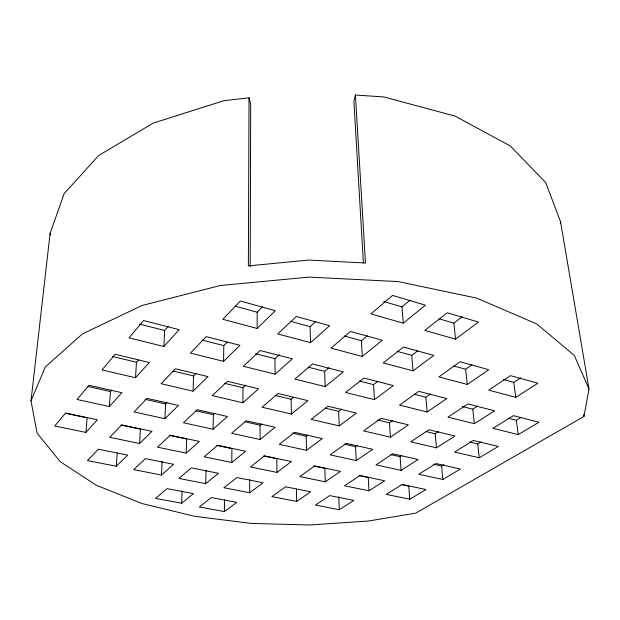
<?xml version="1.0" encoding="UTF-8"?>
<svg xmlns="http://www.w3.org/2000/svg" width="620" height="620" viewBox="0 0 620 620"><rect width="100%" height="100%" fill="white"/><g stroke="black" fill="none" stroke-linecap="round" stroke-linejoin="round"><path stroke-width="0.93" d="M250.201 266.654L250.689 104.098L249.038 97.805L223.789 100.711L153.14 123.14L98.696 155.504L64.17 193.611L50.104 233.368L31 400.931L37.123 433.155L60.187 461.652L96.379 485.313L142.213 503.595L194.696 516.313L251.309 523.427L309.915 524.977L368.551 521.009L415.741 513.135L583.986 416.423L589 388.957L560.565 221.828L545.708 182.598L510.322 145.987L455.064 116.095L383.834 96.953L355.415 95.023L353.896 101.401L363.39 262.942M249.643 492.768L263.027 482.786L236.894 477.547L223.882 487.746L249.643 492.768L249.682 479.477M249.038 97.805L248.364 265.887L308.574 260.067L365.482 263.019L355.415 95.023M242.885 402.76L258.61 388.794L227.47 381.308L212.257 395.63L242.885 402.76L242.986 387.74L245.822 385.16M231.764 462.497L245.613 451.252L217.597 445.3L204.174 456.808L231.764 462.497L231.927 448.601L216.806 445.393M224.386 511.608L236.778 502.363L211.366 497.55L199.33 506.982L224.386 511.608L224.564 499.619M223.549 361.351L239.94 345.317L206.212 336.637L190.433 353.113L223.549 361.351L223.812 345.603L227.199 342.209M213.071 429.234L227.408 416.5L197.3 409.712L183.45 422.762L213.071 429.234L213.381 414.695L214.799 413.393M205.701 483.662L218.472 473.293L191.286 467.844L178.924 478.439L205.701 483.662L206.034 470.169M193.076 391.158L207.948 376.611L175.413 368.792L161.115 383.718L193.076 391.158L193.556 375.914L196.245 373.224M186.194 453.104L199.346 441.425L170.198 435.24L157.511 447.183L186.194 453.104L186.682 438.999L169.229 435.294M181.629 503.223L193.432 493.629L167.043 488.622L155.62 498.41L181.629 503.223L182.063 491.048M161.487 475.044L173.584 464.295L145.351 458.637L133.695 469.619L161.487 475.044L162.122 461.357M164.912 418.702L178.452 405.464L147.064 398.389L134.067 411.959L164.912 418.702L165.587 403.946L166.927 402.597M163.858 346.51L179.133 329.677L143.608 320.532L129.014 337.846L163.858 346.51L164.625 330.491L168.415 326.213M139.577 443.486L151.97 431.365L121.636 424.925L109.756 437.332L139.577 443.486L140.399 429.172L120.977 425.057M135.509 377.751L149.335 362.514L115.157 354.291L101.975 369.946L135.509 377.751L136.462 362.251L138.338 360.135M116.32 466.232L127.705 455.096L98.371 449.213L87.466 460.606L116.32 466.232L117.203 453.274M109.368 406.557L121.923 392.716L89.032 385.299L77.074 399.489L109.368 406.557L110.484 391.546L111.732 390.143M85.909 432.419L97.379 419.779L65.658 413.044L54.746 425.986L85.909 432.419L87.141 417.872L65.588 413.3M560.364 223.712L560.565 221.828M31 400.931L45.353 366.885L82.468 333.862L142.096 305.466L220.263 285.518L309.07 277.101L398.025 281.573L476.586 298.073L536.718 323.911L574.314 355.415L589 388.957M257.184 328.453L275.334 310.697L240.328 301.026L222.82 319.3L257.184 328.453L257.168 312.185L262.5 306.846M275.086 374.162L292.384 358.81L260.16 350.517L243.42 366.288L275.086 374.162L274.931 358.654L279.225 354.756M310.55 342.674L329.654 325.709L296.298 316.487L277.768 333.94L310.55 342.674L310.085 326.655L315.696 321.548M260.059 439.518L275.133 427.265L246.249 420.755L231.617 433.295L260.059 439.518L260.028 425.18L261.454 423.995M291.392 414.059L307.9 400.652L278.078 393.483L262.043 407.224L291.392 414.059L291.129 399.264L293.361 397.404M325.182 386.617L343.294 371.899L312.503 363.979L294.88 379.084L325.182 386.617L324.64 371.349L328.949 367.761M362.297 356.461L382.269 340.24L350.463 331.452L331.01 348.122L362.297 356.461L361.429 340.698L367.288 335.815M403.271 323.175L425.397 305.203L392.538 295.407L370.946 313.906L403.271 323.175L402 306.885L410.029 300.196M292.175 433.07L306.179 436.216L307.667 435.077M325.624 408.247L338.644 411.362L341.612 409.084M359.647 381.091L373.542 384.632L378.022 381.207M396.986 351.315L411.781 355.361L417.864 350.703M439.068 318.804L453.856 323.144L462.164 316.781M276.938 472.401L291.431 461.582L264.554 455.886L250.441 466.938L276.938 472.401L276.799 458.715L263.639 455.925M306.536 450.321L322.284 438.565L294.616 432.334L279.263 444.362L306.536 450.321L306.179 436.216M339.249 425.909L356.454 413.075L327.949 406.224L311.163 419.376L339.249 425.909L338.644 411.362M374.449 399.652L393.289 385.594L363.917 378.053L345.518 392.468L374.449 399.652L373.542 384.632M413.036 370.861L433.76 355.399L403.488 347.053L383.222 362.925L413.036 370.861L411.781 355.361M455.529 339.156L478.431 322.067L447.237 312.782L424.801 330.359L455.529 339.156L453.856 323.144M344.449 444.199L355.562 446.702L357.12 445.602M377.518 419.972L389.469 422.832L392.561 420.654M413.974 394.196L425.847 397.226L430.512 393.94M453.809 365.994L465.62 369.226L471.936 364.777M296.678 501.433L310.705 491.815L285.626 486.785L271.924 496.604L296.678 501.433L296.438 489.273M325.283 481.81L340.458 471.409L314.697 465.946L299.871 476.571L325.283 481.81L324.826 468.34L313.604 465.953M356.252 460.582L372.713 449.299L346.247 443.331L330.142 454.871L356.252 460.582L355.562 446.702M390.429 437.154L408.371 424.847L381.161 418.306L363.584 430.9L390.429 437.154L389.469 422.832M427.126 411.99L446.733 398.544L418.764 391.352L399.536 405.131L427.126 411.99L425.847 397.226M467.271 384.47L488.793 369.714L460.032 361.762L438.906 376.913L467.271 384.47L465.62 369.226M390.879 454.615L400.101 456.692L401.714 455.638M426.064 431.567L435.186 433.744L438.387 431.66M462.474 406.542L472.765 409.169L477.578 406.022M503.572 379.564L513.771 382.354L520.823 377.743M339.264 509.718L353.834 500.433L329.708 495.597L315.44 505.068L339.264 509.718L338.745 496.814M368.97 490.8L384.71 480.779L359.964 475.525L344.542 485.762L368.97 490.8L368.241 477.524L358.903 475.54M401.078 470.355L418.12 459.505L392.739 453.786L376.022 464.876L401.078 470.355L400.101 456.692M436.449 447.841L454.995 436.031L428.947 429.768L410.735 441.851L436.449 447.841L435.186 433.744M474.362 423.7L494.589 410.82L467.868 403.946L447.981 417.144L474.362 423.7L472.765 409.169M515.755 397.35L537.912 383.245L510.5 375.666L488.692 390.135L515.755 397.35L513.771 382.354M433.318 464.163L441.611 466.023L443.982 464.574M469.542 441.967L477.718 443.928L481.004 441.913M507.958 418.159L516.336 420.298L521.273 417.275M409.735 499.209L425.963 489.544L402.155 484.483L386.206 494.357L409.735 499.209L408.766 486.127L401.279 484.538M442.835 479.493L460.389 469.038L436 463.543L418.74 474.222L442.835 479.493L441.611 466.023M479.252 457.808L498.317 446.446L473.331 440.44L454.561 452.058L479.252 457.808L477.718 443.928M518.204 434.604L538.974 422.236L513.383 415.656L492.923 428.319L518.204 434.604L516.336 420.298M87.87 386.462L110.484 391.546M145.181 399.35L165.587 403.946M195.928 410.765L213.381 414.695M244.962 421.794L260.028 425.18M112.453 356.5L136.462 362.251M173.05 371.008L193.556 375.914M224.564 383.338L242.986 387.74M275.148 395.444L291.129 399.264M139.423 324.058L164.625 330.491M202.228 340.093L223.812 345.603M255.525 353.702L274.931 358.654M308.241 367.164L324.64 371.349M235.073 306.14L257.168 312.185M290.579 321.323L310.085 326.655M344.077 335.955L361.429 340.698M383.679 301.498L402 306.885M583.676 414.517L583.986 416.423M50.104 233.368L50.305 235.034"/></g></svg>
